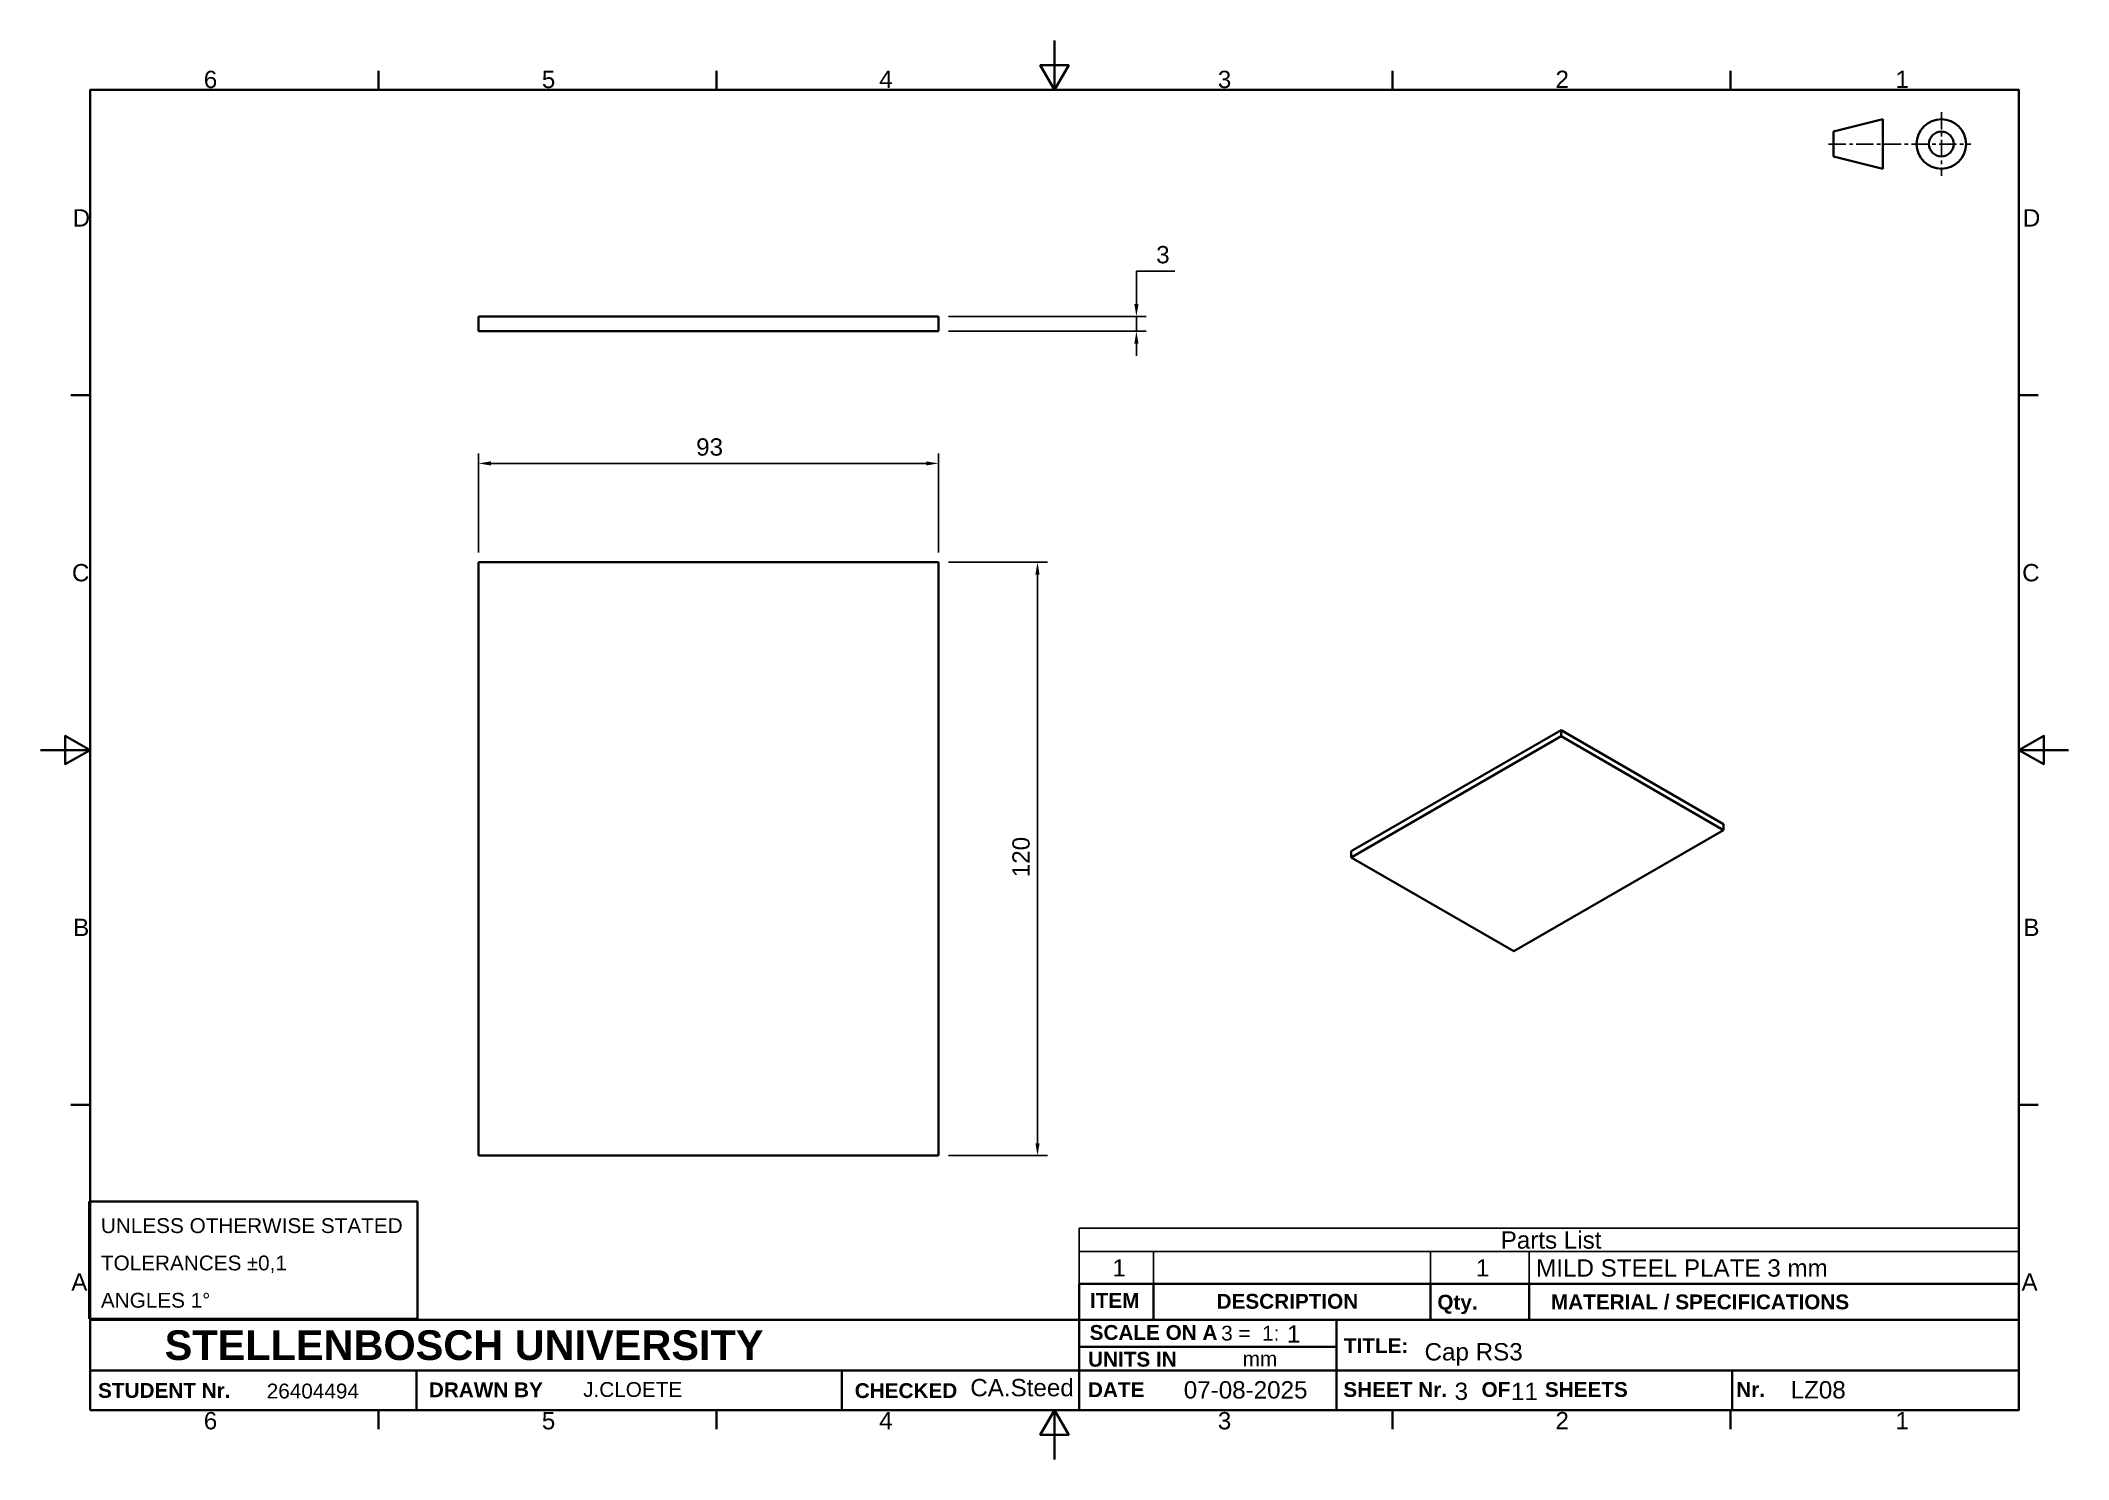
# Model space of a CAD drawing. Header units: millimetres. Extents: x 0 to 410, y 0 to 287.
import ezdxf

# ---------------------------------------------------------------- set-up
doc = ezdxf.new("R2010")
doc.units = ezdxf.units.MM
doc.linetypes.add('CENTER_ACAD', pattern=[1336.842178, 835.526367, -167.10527, 167.10527, -167.10527])
for name, color, linetype, lineweight in [('Border_0', 7, 'Continuous', 35), ('Border_2', 7, 'Continuous', 35), ('Dimensions(ISO)', 7, 'Continuous', 25), ('Sketch Geometry(ISO)', 7, 'Continuous', 35), ('Symbols(ISO)', 7, 'Continuous', 25), ('Visible Edges(ISO)', 7, 'Continuous', 35)]:
    doc.layers.add(name, color=color, linetype=linetype, lineweight=lineweight)
doc.styles.add('Border_1', font='arial.ttf')
doc.styles.add('Copy of DEFAULT-ISO', font='arial.ttf')
doc.styles.add('DEFAULT-ISO', font='arial.ttf')
doc.styles.add('ROMANS', font='romans.shx')
doc.dimstyles.new('PRIOR2-01', dxfattribs={"dimtxt": 3.5, "dimasz": 2.5, "dimexe": 2, "dimexo": 2, "dimgap": 1.5, "dimtad": 1, "dimtoh": 1, "dimdec": 0, "dimzin": 0, "dimtxsty": 'DEFAULT-ISO', "dimcen": 0.09, "dimclrd": 7, "dimclre": 7, "dimclrt": 7, "dimaunit": 1, "dimadec": 0, "dimazin": 0, "dimtfac": 1, "dimtdec": 3, "dimtmove": 0, "dimatfit": 3, "dimfxl": 1, "dimtolj": 1, "dimtzin": 0, "dimlwd": 25, "dimlwe": 25, "dimarcsym": 0})

# ---------------------------------------------------------------- blocks, each defined once
blk = doc.blocks.new('Borders Default Border')
at = {"layer": 'Border_0'}
for p, q in [((68.33, 277), (68.33, 280.9)), ((136.67, 277), (136.67, 280.9)), ((273.33, 277), (273.33, 280.9)), ((341.67, 277), (341.67, 280.9)), ((10, 215.25), (6.1, 215.25)), ((400, 215.25), (403.9, 215.25)), ((10, 71.75), (6.1, 71.75)), ((400, 71.75), (403.9, 71.75)), ((68.33, 10), (68.33, 6.1)), ((136.67, 10), (136.67, 6.1)), ((273.33, 10), (273.33, 6.1)), ((341.67, 10), (341.67, 6.1))]:
    blk.add_line(p, q, dxfattribs=at)
at = {"layer": 'Border_0', "flags": 128}
for points in [[(205, 287), (205, 277), (202.11, 282), (207.89, 282), (205, 277)], [(10, 10), (10, 277), (400, 277), (400, 10), (10, 10)], [(0, 143.5), (10, 143.5), (5, 146.39), (5, 140.61), (10, 143.5)], [(410, 143.5), (400, 143.5), (405, 146.39), (405, 140.61), (400, 143.5)], [(205, 0), (205, 10), (202.11, 5), (207.89, 5), (205, 10)]]:
    blk.add_lwpolyline(points, dxfattribs=at)
at = {"layer": 'Border_2', "char_height": 3.5, "attachment_point": 7, "style": 'Border_1'}
for s, insert in [('6', (33, 277.34)), ('5', (101.35, 277.34)), ('4', (169.54, 277.4)), ('3', (238.02, 277.34)), ('2', (306.29, 277.4)), ('1', (375.03, 277.4)), ('D', (6.48, 249.38)), ('D', (400.78, 249.38)), ('C', (6.34, 177.57)), ('C', (400.64, 177.57)), ('B', (6.59, 105.88)), ('B', (400.89, 105.88)), ('A', (6.21, 34.13)), ('A', (400.51, 34.13)), ('6', (33, 6.04)), ('5', (101.35, 6.04)), ('4', (169.54, 6.1)), ('3', (238.02, 6.04)), ('2', (306.29, 6.1)), ('1', (375.03, 6.1))]:
    blk.add_mtext(s, dxfattribs=dict(at, insert=insert))
blk = doc.blocks.new('Title Blocks stellenbosch')
at = {"layer": 'Sketch Geometry(ISO)'}
for p, q in [((218.02, 9.91), (218.02, 35.41)), ((218.02, 35.41), (408.02, 35.41)), ((233.02, 35.41), (233.02, 28.16)), ((289.02, 35.41), (289.02, 28.16)), ((309.02, 35.41), (309.02, 28.16)), ((18.02, 28.16), (408.02, 28.16)), ((270.02, 28.16), (270.02, 9.91)), ((218.02, 22.66), (270.02, 22.66)), ((18.02, 17.91), (408.02, 17.91)), ((84.02, 17.91), (84.02, 9.91)), ((170.02, 17.91), (170.02, 9.91)), ((350.02, 17.91), (350.02, 9.91)), ((408.02, 9.91), (18.02, 9.91))]:
    blk.add_line(p, q, dxfattribs=at)
at = {"layer": 'Symbols(ISO)', "color": 7, "attachment_point": 1, "style": 'ROMANS'}
for s, insert, char_height in [('\\fArial|b1|i0;{\\H3.0000;ITEM}', (220.18, 33.57), 3), ('\\fArial|b1|i0;{\\H3.0000;DESCRIPTION}', (245.79, 33.4), 3), ('\\fArial|b1|i0;{\\H3.0000;Qty.}', (290.42, 33.22), 3), ('\\fArial|b1|i0;{\\H3.0000;MATERIAL / SPECIFICATIONS}', (313.39, 33.28), 3), ('\\fArial|b1|i0;{\\H6.0000;STELLENBOSCH UNIVERSITY}', (33.11, 26.03), 6), ('\\fArial|b1|i0;{\\H3.0000;SCALE ON A}', (220.12, 27.1), 3), ('\\fArial|b1|i0;{\\H3.0000;UNITS IN}', (219.81, 21.68), 3), ('\\fArial|b1|i0;{\\H3.0000;TITLE:}', (271.53, 24.43), 3), ('\\fArial|b1|i0;{\\H3.0000;STUDENT Nr.}', (19.65, 15.37), 3), ('\\fArial|b1|i0;{\\H3.0000;DRAWN BY}', (86.53, 15.49), 3), ('\\fArial|b1|i0;{\\H3.0000;CHECKED}', (172.64, 15.33), 3), ('\\fArial|b1|i0;{\\H3.0000;DATE}', (219.79, 15.51), 3), ('\\fArial|b1|i0;{\\H3.0000;SHEET Nr.      OF      SHEETS}', (271.42, 15.56), 3)]:
    blk.add_mtext(s, dxfattribs=dict(at, insert=insert, char_height=char_height))
at = {"layer": 'Symbols(ISO)', "color": 7, "insert": (350.85, 15.57), "char_height": 3, "width": 7.4832, "attachment_point": 1, "style": 'ROMANS'}
blk.add_mtext('\\fArial|b1|i0;{\\H3.0000;Nr.}', dxfattribs=at)
blk = doc.blocks.new('Title block default')
at = {"layer": 'Symbols(ISO)', "color": 7, "attachment_point": 1, "style": 'Copy of DEFAULT-ISO'}
for s, insert, char_height in [('\\fArial|b0|i0;{\\H3.0000;3 =  1:}', (87.76, 7.4), 3), ('\\fArial|b0|i0;{\\H3.0000;mm}', (92.11, 2.22), 3), ('\\fArial|b0|i0;{\\H3.0000;J.CLOETE}', (-41.24, -4), 3), ('\\fArial|b0|i0;07-08-2025', (80.2, -3.82), 3.5), ('\\fArial|b0|i0;{\\H3.0000;26404494}', (-105.21, -4.31), 3)]:
    blk.add_mtext(s, dxfattribs=dict(at, insert=insert, char_height=char_height))
blk = doc.blocks.new('iso1st')
at = {"layer": 'Sketch Geometry(ISO)'}
for p, q in [((-3.3785, 5.0225), (-13.3785, 2.5225)), ((-3.3785, -4.9775), (-3.3785, 5.0225)), ((-13.3785, 2.5225), (-13.3785, -2.4775)), ((-13.3785, -2.4775), (-3.3785, -4.9775))]:
    blk.add_line(p, q, dxfattribs=at)
at = {"layer": 'Sketch Geometry(ISO)', "linetype": 'CENTER_ACAD', "lineweight": 25, "ltscale": 0.00418}
for p, q in [((8.4235, 6.4415), (8.4235, -6.4415)), ((-14.3695, 0.0225), (14.3695, 0.0225))]:
    blk.add_line(p, q, dxfattribs=at)
at = {"layer": 'Sketch Geometry(ISO)'}
for radius in [5, 2.5]:
    blk.add_circle((8.4235, 0.0225), radius, dxfattribs=at)
blk = doc.blocks.new('TOLTAB1')
at = {"layer": 'Sketch Geometry(ISO)'}
for p, q in [((33.2, 11.89), (-33.2, 11.89)), ((-33.2, 11.89), (-33.2, -11.89)), ((33.2, -11.89), (33.2, 11.89)), ((-33.2, -11.89), (33.2, -11.89))]:
    blk.add_line(p, q, dxfattribs=at)
at = {"layer": 'Symbols(ISO)', "color": 7, "insert": (-30.81, 8.49), "char_height": 3, "attachment_point": 1, "line_spacing_factor": 1.509892, "style": 'Copy of DEFAULT-ISO'}
blk.add_mtext('\\fArial|b0|i0;{\\H3.0000;UNLESS OTHERWISE STATED\\PTOLERANCES }\\fAIGDT|b0|i0;{\\H3.0000;`}\\fArial|b0|i0;{\\H3.0000;0,1\\PANGLES 1}\\fAIGDT|b0|i0;{\\H3.0000;~}', dxfattribs=at)
blk = doc.blocks.new('*D9')
at = {"layer": 'Defpoints', "color": 0, "linetype": 'Continuous', "transparency": 16777216}
for p in [(88.56, 201.47), (88.56, 181.47), (181.56, 181.47)]:
    blk.add_point(p, dxfattribs=at)
at = {"layer": 'Dimensions(ISO)', "color": 7, "linetype": 'Continuous', "lineweight": 25, "transparency": 16777216}
for p, q in [((88.56, 183.47), (88.56, 203.47)), ((179.06, 201.47), (91.06, 201.47)), ((181.56, 183.47), (181.56, 203.47))]:
    blk.add_line(p, q, dxfattribs=at)
at = {"layer": 'Dimensions(ISO)', "color": 7, "linetype": 'Continuous', "transparency": 16777216}
for points in [[(91.06, 201.88), (91.06, 201.05), (88.56, 201.47)], [(179.06, 201.88), (179.06, 201.05), (181.56, 201.47)]]:
    blk.add_solid(points, dxfattribs=at)
at = {"layer": 'Dimensions(ISO)', "color": 7, "linetype": 'Continuous', "lineweight": 25, "transparency": 16777216, "insert": (132.55, 206.54), "char_height": 3.5, "attachment_point": 1, "style": 'DEFAULT-ISO'}
blk.add_mtext('\\A1;93', dxfattribs=at)
blk = doc.blocks.new('*D10')
at = {"layer": 'Defpoints', "color": 0, "linetype": 'Continuous', "transparency": 16777216}
for p in [(181.56, 181.47), (201.56, 181.47), (181.56, 61.47)]:
    blk.add_point(p, dxfattribs=at)
at = {"layer": 'Dimensions(ISO)', "color": 7, "linetype": 'Continuous', "lineweight": 25, "transparency": 16777216}
for p, q in [((183.56, 181.47), (203.56, 181.47)), ((201.56, 63.97), (201.56, 178.97)), ((183.56, 61.47), (203.56, 61.47))]:
    blk.add_line(p, q, dxfattribs=at)
at = {"layer": 'Dimensions(ISO)', "color": 7, "linetype": 'Continuous', "transparency": 16777216}
for points in [[(201.14, 178.97), (201.98, 178.97), (201.56, 181.47)], [(201.14, 63.97), (201.98, 63.97), (201.56, 61.47)]]:
    blk.add_solid(points, dxfattribs=at)
at = {"layer": 'Dimensions(ISO)', "color": 7, "linetype": 'Continuous', "lineweight": 25, "transparency": 16777216, "insert": (196.48, 117.77), "char_height": 3.5, "attachment_point": 1, "rotation": 90, "style": 'DEFAULT-ISO'}
blk.add_mtext('\\A1;120', dxfattribs=at)
blk = doc.blocks.new('*D11')
at = {"layer": 'Defpoints', "color": 0, "linetype": 'Continuous', "transparency": 16777216}
for p in [(181.56, 231.21), (221.56, 231.21), (181.56, 228.21)]:
    blk.add_point(p, dxfattribs=at)
at = {"layer": 'Dimensions(ISO)', "color": 7, "linetype": 'Continuous', "lineweight": 25, "transparency": 16777216}
for p, q in [((229.35, 240.36), (221.56, 240.36)), ((221.56, 240.36), (221.56, 236.21)), ((221.56, 233.71), (221.56, 236.21)), ((183.56, 231.21), (223.56, 231.21)), ((221.56, 228.21), (221.56, 231.21)), ((183.56, 228.21), (223.56, 228.21)), ((221.56, 225.71), (221.56, 223.21))]:
    blk.add_line(p, q, dxfattribs=at)
at = {"layer": 'Dimensions(ISO)', "color": 7, "linetype": 'Continuous', "transparency": 16777216}
for points in [[(221.14, 233.71), (221.98, 233.71), (221.56, 231.21)], [(221.14, 225.71), (221.98, 225.71), (221.56, 228.21)]]:
    blk.add_solid(points, dxfattribs=at)
at = {"layer": 'Dimensions(ISO)', "color": 7, "linetype": 'Continuous', "lineweight": 25, "transparency": 16777216, "insert": (225.56, 245.44), "char_height": 3.5, "attachment_point": 1, "style": 'DEFAULT-ISO'}
blk.add_mtext('\\A1;3', dxfattribs=at)
blk = doc.blocks.new('Parts List8')
at = {"layer": 'Symbols(ISO)'}
for p, q in [((400, 46.76), (210, 46.76)), ((210, 46.76), (210, 42.03)), ((400, 46.76), (400, 42.03)), ((400, 42.03), (210, 42.03)), ((210, 42.03), (210, 35.5)), ((225, 42.03), (225, 35.5)), ((281, 42.03), (281, 35.5)), ((301, 42.03), (301, 35.5)), ((400, 42.03), (400, 35.5)), ((400, 35.5), (210, 35.5))]:
    blk.add_line(p, q, dxfattribs=at)
at = {"layer": 'Symbols(ISO)', "char_height": 3.5, "attachment_point": 7, "style": 'Border_1'}
for s, insert in [('Parts List', (295.21, 42.59)), ('1', (216.7, 37.01)), ('1', (290.2, 37.01)), ('MILD STEEL PLATE 3 mm ', (302.38, 36.93))]:
    blk.add_mtext(s, dxfattribs=dict(at, insert=insert))

msp = doc.modelspace()

# ---------------------------------------------------------------- linework, layer by layer
at = {"layer": 'Visible Edges(ISO)'}
for p, q in [((88.56, 231.21), (181.56, 231.21)), ((88.56, 228.21), (88.56, 231.21)), ((181.56, 228.21), (181.56, 231.21)), ((88.56, 228.21), (181.56, 228.21)), ((88.56, 181.47), (88.56, 61.47)), ((181.56, 181.47), (88.56, 181.47)), ((181.56, 61.47), (181.56, 181.47)), ((264.98, 123.01), (307.41, 147.5)), ((264.98, 121.78), (307.41, 146.28)), ((307.41, 147.5), (340.29, 128.52)), ((307.41, 146.28), (307.41, 147.5)), ((307.41, 146.28), (340.29, 127.29)), ((340.29, 127.29), (297.86, 102.8)), ((340.29, 127.29), (340.29, 128.52)), ((264.98, 121.78), (264.98, 123.01)), ((297.86, 102.8), (264.98, 121.78)), ((88.56, 61.47), (181.56, 61.47))]:
    msp.add_line(p, q, dxfattribs=at)

# ---------------------------------------------------------------- block references
for name, p in [('Borders Default Border', (0, 0)), ('iso1st', (375.88, 266.05)), ('TOLTAB1', (43.01, 40.31)), ('Title Blocks stellenbosch', (-8.02, 0.09)), ('Title block default', (150.94, 19.65))]:
    msp.add_blockref(name, p)
at = {"layer": 'Symbols(ISO)'}
msp.add_blockref('Parts List8', (0, 0), dxfattribs=at)

# ---------------------------------------------------------------- texts
at = {"layer": 'Symbols(ISO)', "color": 7, "char_height": 3.5, "attachment_point": 1, "style": 'Copy of DEFAULT-ISO'}
for s, insert, width in [('\\fArial|b0|i0;1', (252, 27.14), 6.8676), ('\\fArial|b0|i0;Cap RS3', (279.82, 23.53), 19.8396), ('\\fArial|b0|i0;CA.Steed', (187.97, 16.28), 32.6124), ('\\fArial|b0|i0;11', (297.29, 15.51), 5.4367)]:
    msp.add_mtext(s, dxfattribs=dict(at, insert=insert, width=width))
at = {"layer": 'Symbols(ISO)', "color": 7, "insert": (285.89, 15.54), "char_height": 3.5, "attachment_point": 1, "style": 'Copy of DEFAULT-ISO'}
msp.add_mtext('\\fArial|b0|i0;3', dxfattribs=at)
at = {"layer": 'Symbols(ISO)', "color": 7, "insert": (353.83, 15.84), "char_height": 3.5, "width": 11.1429, "attachment_point": 1, "line_spacing_factor": 1.714286, "style": 'Copy of DEFAULT-ISO'}
msp.add_mtext('\\fArial|b0|i0;LZ08\\P', dxfattribs=at)

# ---------------------------------------------------------------- dimensions: what is measured, and where the dimension line sits
at = {"layer": 'Dimensions(ISO)', "color": 7, "linetype": 'Continuous', "lineweight": 25}
for base, p1, p2, angle, override, picture, middle in [((221.56, 231.21), (181.56, 228.21), (181.56, 231.21), 270, {"dimgap": 1.5, "dimtih": 1, "dimtoh": 1, "dimdec": 0, "dimtol": 0, "dimlim": 0, "dimtp": 0, "dimtm": 0, "dimtdec": 3, "dimtofl": 1, "dimtmove": 1, "dimatfit": 1}, '*D11', (221.74, 240.36)), ((88.56, 201.47), (181.56, 181.47), (88.56, 181.47), 180, {"dimgap": 1.5, "dimtoh": 0, "dimdec": 0, "dimtol": 0, "dimlim": 0, "dimtp": 0, "dimtm": 0, "dimtdec": 3, "dimtofl": 0, "dimatfit": 1}, '*D9', (135.06, 201.47)), ((201.56, 181.47), (181.56, 61.47), (181.56, 181.47), 90, {"dimgap": 1.5, "dimtoh": 0, "dimdec": 0, "dimtol": 0, "dimlim": 0, "dimtp": 0, "dimtm": 0, "dimtdec": 3, "dimtofl": 0, "dimatfit": 1}, '*D10', (201.56, 121.47))]:
    dim = msp.add_linear_dim(base=base, p1=p1, p2=p2, angle=angle, dimstyle='PRIOR2-01', override=override, dxfattribs=at)
    dim.commit()
    dim.dimension.update_dxf_attribs({"geometry": picture, "text_midpoint": middle, "dimtype": 160})

doc.saveas('drawing.dxf')
